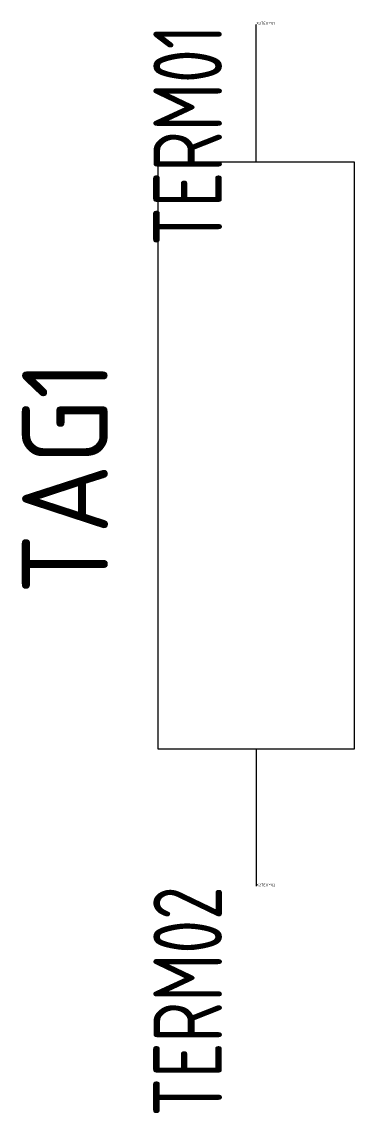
# Model space of a CAD drawing. Extents: x -4 to 5.7, y -27.7 to 4.1.
import ezdxf
from ezdxf.enums import TextEntityAlignment as Align

# ---------------------------------------------------------------- set-up
doc = ezdxf.new("R2010")
doc.units = 0
doc.header["$LTSCALE"] = 10
doc.styles.add('WD_IEC', font='ISOCP2.shx', dxfattribs={"width": 0.9, "height": 4})

msp = doc.modelspace()

# ---------------------------------------------------------------- linework, layer by layer
for p, q in [((2.855, 0), (2.855, 4)), ((2.855, -17.118), (2.855, -21.118))]:
    msp.add_line(p, q)
msp.add_lwpolyline([(0, 0), (5.711, 0), (5.711, -17.118), (0, -17.118)], close=True)

# ---------------------------------------------------------------- texts
at = {"style": 'WD_IEC', "flags": 1}
for tag, p in [('X2TERM01', (2.855, 4)), ('X2TERM02', (2.855, -21.118))]:
    msp.add_attdef(tag, p, '', height=0.08, dxfattribs=at)
at = {"style": 'WD_IEC', "width": 0.8}
for tag, p in [('TERM01', (1.855, 4)), ('TERM02', (1.855, -21.118))]:
    msp.add_attdef(tag, text='', height=2, rotation=90, dxfattribs=at).set_placement(p, align=Align.RIGHT)
at = {"style": 'WD_IEC'}
msp.add_attdef('TAG1', text='H', height=2.5, rotation=90, dxfattribs=at).set_placement((-1.472, -5.79), align=Align.RIGHT)

doc.saveas('drawing.dxf')
